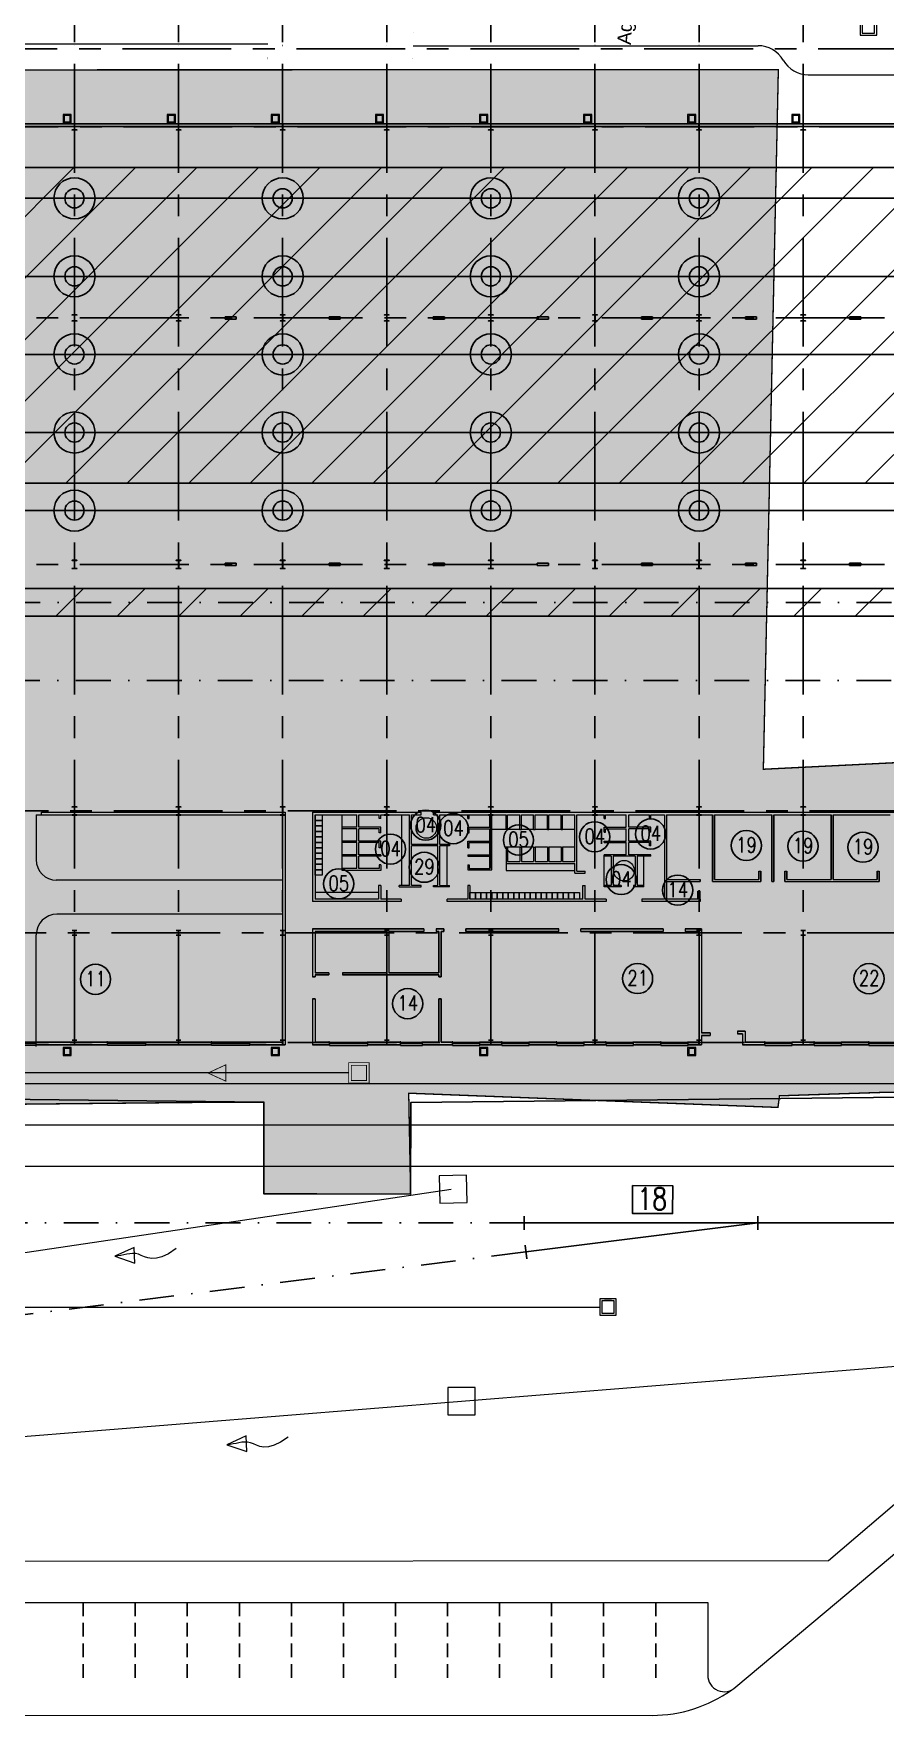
# Model space of a CAD drawing. Header units: millimetres. Extents: x -940 to 1351, y -586 to 711.
# Drawn here: x 748.2 to 810.4, y 162.2 to 285 of the extents above; entities that cross this region are included whole.
import ezdxf
from ezdxf.enums import TextEntityAlignment as Align

# ---------------------------------------------------------------- set-up
doc = ezdxf.new("R2010")
doc.units = ezdxf.units.MM
for name, pattern in [('CENTER', [50.8, 31.75, -6.35, 6.35, -6.35]), ('DASHED2', [0.375, 0.25, -0.125]), ('TRAZO_Y_PUNTO2', [12.7, 6.35, -3.175, 0, -3.175])]:
    doc.linetypes.add(name, pattern=pattern)
for name, color, linetype in [('Aisladores', 2, 'Continuous'), ('camara de inspeccion', 4, 'Continuous'), ('Cambios 1.8', 4, 'Continuous'), ('Catenaria', 2, 'Continuous'), ('CI- PARED EXISTENTE', 5, 'Continuous'), ('CI-Auxiliar1', 1, 'Continuous'), ('CI-Carpinteria Ventanas', 2, 'Continuous'), ('CI-Cotas Parciales', 2, 'Continuous'), ('CI-Mampostería', 4, 'Continuous'), ('CI-mobiliario', 1, 'Continuous'), ('CI-Pavimentos', 4, 'Continuous'), ('CI-Sanitarios', 1, 'Continuous'), ('CLOACAL PRIMARIO', 6, 'Continuous'), ('ENad-EDIFICIOS_ANDENES', 42, 'Continuous'), ('ES-Perfiles', 4, 'Continuous'), ('ES-Perfiles-g', 4, 'Continuous'), ('GE-Ejes', 1, 'CENTER'), ('GE-Simbologia', 2, 'Continuous'), ('GE-Textos', 3, 'Continuous'), ('ME- VIAS SIN CAT', 1, 'TRAZO_Y_PUNTO2'), ('ME-Vias con catenarias', 30, 'Continuous'), ('numero locales', 3, 'Continuous'), ('Scr Aguja', 1, 'Continuous')]:
    doc.layers.add(name, color=color, linetype=linetype)
for name, color, linetype, lineweight in [('CI-Circulación', 3, 'Continuous', 20), ('CI-DRENAJES ZONA VIAS', 5, 'Continuous', 9), ('CI-PLUVIALES', 3, 'Continuous', 9), ('Circulación', 253, 'Continuous', 20)]:
    doc.layers.add(name, color=color, linetype=linetype, lineweight=lineweight)
doc.styles.add('Romans', font='romans.shx', dxfattribs={"width": 0.8})
doc.styles.get("Standard").update_dxf_attribs({"font": 'arial.ttf'})

# ---------------------------------------------------------------- blocks, each defined once
blk = doc.blocks.new('CB8der')
for p, q in [((0.5, 11.2), (-0.5, 11.2)), ((0, 11.2), (0, -17.05)), ((0, 0), (-2.11, -16.92)), ((0.5, 0), (-0.5, 0)), ((-2.61, -16.86), (-1.62, -16.98)), ((0.5, -17.05), (-0.5, -17.05))]:
    blk.add_line(p, q)
blk = doc.blocks.new('p165')
at = {"layer": 'ES-Perfiles', "linetype": 'Continuous', "ltscale": 2}
for p, q in [((68067, 49178), (68880, 49178)), ((68067, 49013), (68880, 49013))]:
    blk.add_line(p, q, dxfattribs=at)
at = {"layer": 'ES-Perfiles-g'}
for p, q in [((68067, 49013), (68067, 49178)), ((68880, 49013), (68880, 49178))]:
    blk.add_line(p, q, dxfattribs=at)
blk = doc.blocks.new('v-1')
at = {"layer": 'CI-Carpinteria Ventanas', "lineweight": 5, "ltscale": 2}
for p, q in [((0.02, 0.2), (1.96, 0.2)), ((1.95, 0.18), (0.03, 0.18)), ((1.95, 0.13), (0.03, 0.13)), ((0.03, 0.09), (1.95, 0.09)), ((0.99, 0.18), (0.99, 0.09))]:
    blk.add_line(p, q, dxfattribs=at)
for points in [[(0, 0.09), (0.03, 0.09), (0.03, 0.18), (0.02, 0.18), (0.02, 0.21), (-0.03, 0.21), (-0.03, 0.2)], [(0, 0), (0, -0.04), (2, -0.04), (2, 0)], [(2, 0.09), (1.95, 0.09), (1.95, 0.18), (1.96, 0.18), (1.96, 0.21), (2.02, 0.21), (2.02, 0.2)]]:
    blk.add_lwpolyline(points, dxfattribs=at)
blk = doc.blocks.new('v-3')
at = {"layer": 'CI-Carpinteria Ventanas', "lineweight": 5, "ltscale": 2}
for p, q in [((0.02, 0.2), (2.76, 0.2)), ((2.75, 0.18), (0.03, 0.18)), ((2.75, 0.13), (0.03, 0.13)), ((0.03, 0.09), (2.75, 0.09)), ((1.39, 0.18), (1.39, 0.09))]:
    blk.add_line(p, q, dxfattribs=at)
for points in [[(0, 0.09), (0.03, 0.09), (0.03, 0.18), (0.02, 0.18), (0.02, 0.21), (-0.03, 0.21), (-0.03, 0.2)], [(0, 0), (0, -0.04), (2.8, -0.04), (2.8, 0)], [(2.8, 0.09), (2.75, 0.09), (2.75, 0.18), (2.76, 0.18), (2.76, 0.21), (2.82, 0.21), (2.82, 0.2)]]:
    blk.add_lwpolyline(points, dxfattribs=at)
blk = doc.blocks.new('v-2')
at = {"layer": 'CI-Carpinteria Ventanas', "lineweight": 5, "ltscale": 2}
for p, q in [((0.02, 0.2), (1.56, 0.2)), ((1.55, 0.18), (0.03, 0.18)), ((1.55, 0.13), (0.03, 0.13)), ((0.03, 0.09), (1.55, 0.09)), ((0.79, 0.18), (0.79, 0.09))]:
    blk.add_line(p, q, dxfattribs=at)
for points in [[(0, 0.09), (0.03, 0.09), (0.03, 0.18), (0.02, 0.18), (0.02, 0.21), (-0.03, 0.21), (-0.03, 0.2)], [(0, 0), (0, -0.04), (1.6, -0.04), (1.6, 0)], [(1.6, 0.09), (1.55, 0.09), (1.55, 0.18), (1.56, 0.18), (1.56, 0.21), (1.62, 0.21), (1.62, 0.2)]]:
    blk.add_lwpolyline(points, dxfattribs=at)
blk = doc.blocks.new('numeros locales')
at = {"layer": 'numero locales', "color": 2}
blk.add_circle((0, 0), 1.1, dxfattribs=at)
at = {"layer": 'numero locales', "style": 'Romans', "width": 0.8}
blk.add_attdef('24', text='', height=1.1, dxfattribs=at).set_placement((0.01, -0.51), align=Align.CENTER)
blk = doc.blocks.new('CAMARA DRENAJE RANURADO')
at = {"layer": 'CI-DRENAJES ZONA VIAS', "ltscale": 2}
blk.add_lwpolyline([(0, -1), (2, -1), (2, 1), (0, 1)], close=True, dxfattribs=at)
blk = doc.blocks.new('CAMARA PL')
at = {"layer": 'CI-PLUVIALES', "ltscale": 2}
for points in [[(0, -0.6), (1.2, -0.6), (1.2, 0.6), (0, 0.6)], [(0.15, -0.45), (1.05, -0.45), (1.05, 0.45), (0.15, 0.45)]]:
    blk.add_lwpolyline(points, close=True, dxfattribs=at)
blk.add_lwpolyline([(0.35, 0.6), (0.85, 0.6)], dxfattribs=at)
blk = doc.blocks.new('CAMB')
at = {"layer": 'GE-Simbologia'}
blk.add_lwpolyline([(6413053.12, 6135476.25), (6413056.05, 6135476.25), (6413056.05, 6135474.22), (6413053.12, 6135474.22)], close=True, dxfattribs=at)
at = {"layer": 'GE-Textos', "style": 'Romans', "width": 0.8}
blk.add_attdef('10', text='', height=1.6, dxfattribs=at).set_placement((6413054.56, 6135474.5), align=Align.CENTER)
blk = doc.blocks.new('A$C5B8B52F2')
at = {"layer": 'ES-Perfiles-g'}
for p, q in [((5, 175), (-175, 175)), ((-175, 169), (-175, 175)), ((-5, 169), (-175, 169)), ((-5, 169), (-5, -169)), ((5, 175), (175, 175)), ((5, 169), (5, -169)), ((175, 169), (5, 169)), ((175, 175), (175, 169)), ((-5, -169), (-175, -169)), ((-175, -169), (-175, -175)), ((-175, -175), (-5, -175)), ((-5, -175), (5, -175)), ((175, -169), (5, -169)), ((5, -175), (175, -175)), ((175, -175), (175, -169))]:
    blk.add_line(p, q, dxfattribs=at)
blk = doc.blocks.new('PERFIL 350')
at = {"layer": 'ES-Perfiles-g', "lineweight": 5, "ltscale": 2, "xscale": 0.001, "yscale": 0.001, "zscale": 0.001}
blk.add_blockref('A$C5B8B52F2', (0, 0), dxfattribs=at)
blk = doc.blocks.new('CI')
at = {"layer": 'camara de inspeccion', "ltscale": 2, "const_width": 0.06}
for points in [[(18186.18, 14483.49), (18186.18, 14482.74), (18186.93, 14482.74), (18187.68, 14482.74), (18187.68, 14483.49), (18187.68, 14484.24), (18186.93, 14484.24), (18186.18, 14484.24)], [(18186.38, 14483.49), (18186.38, 14482.94), (18186.93, 14482.94), (18187.48, 14482.94), (18187.48, 14483.49), (18187.48, 14484.04), (18186.93, 14484.04), (18186.38, 14484.04)]]:
    blk.add_lwpolyline(points, close=True, dxfattribs=at)
blk = doc.blocks.new('flechas')
at = {"layer": 'CLOACAL PRIMARIO', "lineweight": 20, "ltscale": 2, "const_width": 0.12}
blk.add_lwpolyline([(-16914.94, 3310.3), (-16917.53, 3309.1), (-16914.94, 3307.91), (-16914.94, 3310.3)], dxfattribs=at)
blk = doc.blocks.new('cat')
at = {"layer": 'Aisladores', "ltscale": 4}
for centre, radius in [((152, -10.92), 1.5), ((167.2, -10.92), 1.5), ((182.4, -10.92), 1.5), ((197.6, -10.92), 1.5), ((152, -10.92), 0.7), ((167.2, -10.92), 0.7), ((182.4, -10.92), 0.7), ((197.6, -10.92), 0.7), ((152, -16.62), 1.5), ((152, -16.62), 0.7), ((167.2, -16.62), 1.5), ((167.2, -16.62), 0.7), ((182.4, -16.62), 1.5), ((182.4, -16.62), 0.7), ((197.6, -16.62), 1.5), ((197.6, -16.62), 0.7), ((152, -22.32), 1.5), ((167.2, -22.32), 1.5), ((182.4, -22.32), 1.5), ((197.6, -22.32), 1.5), ((152, -22.32), 0.7), ((167.2, -22.32), 0.7), ((182.4, -22.32), 0.7), ((197.6, -22.32), 0.7), ((152, -28.02), 1.5), ((167.2, -28.02), 1.5), ((182.4, -28.02), 1.5), ((197.6, -28.02), 1.5), ((152, -28.02), 0.7), ((167.2, -28.02), 0.7), ((182.4, -28.02), 0.7), ((197.6, -28.02), 0.7), ((152, -33.72), 1.5), ((152, -33.72), 0.7), ((167.2, -33.72), 1.5), ((167.2, -33.72), 0.7), ((182.4, -33.72), 1.5), ((182.4, -33.72), 0.7), ((197.6, -33.72), 1.5), ((197.6, -33.72), 0.7)]:
    blk.add_circle(centre, radius, dxfattribs=at)

msp = doc.modelspace()

# ---------------------------------------------------------------- hatches: boundary and pattern name
at = {"layer": 'CI-Auxiliar1', "transparency": 33554549}
h = msp.add_hatch(dxfattribs=at)
h.set_pattern_fill('ANSI31', color=256)
h.paths.add_polyline_path([(844.565, 244.505), (604.22, 244.505), (604.22, 242.473), (844.565, 242.473)])
h.paths.add_polyline_path([(844.565, 252.182), (604.22, 252.182), (604.22, 275.23), (782.977, 275.23), (844.565, 275.23)])
at = {"layer": 'ENad-EDIFICIOS_ANDENES'}
h = msp.add_hatch(color=256, dxfattribs=at)
h.dxf.hatch_style = 1
h.set_gradient(color1=(255, 63, 0), color2=(255, 255, 0), tint=1)
h.paths.add_polyline_path([(692.452, 229.298), (692.475, 207.818), (719.648, 208.56), (719.873, 207.541), (737.828, 208.206), (738.265, 206.751), (761.521, 206.985), (765.057, 206.984), (765.05, 200.305), (775.76, 200.283), (775.623, 207.645), (802.585, 206.607), (802.692, 207.455), (810.153, 207.702), (843.333, 207.686), (843.259, 233.369), (801.517, 231.297), (802.611, 282.368), (738.161, 282.356), (738.157, 230.993)])

# ---------------------------------------------------------------- linework, layer by layer
at = {"layer": 'CI- PARED EXISTENTE', "ltscale": 2, "const_width": 0.001}
msp.add_lwpolyline([(802.527, 278.419), (802.611, 282.368), (775.903, 282.363), (776.084, 289.36), (765.375, 289.427), (765.332, 282.362), (738.161, 282.361), (738.161, 278.419)], dxfattribs=at)
at = {"layer": 'CI- PARED EXISTENTE', "ltscale": 2}
msp.add_lwpolyline([(692.472, 211.058), (692.475, 207.818), (765.057, 206.984), (765.05, 200.305), (775.76, 200.283), (775.767, 206.962), (843.333, 207.686), (843.322, 211.35)], dxfattribs=at)
at = {"layer": 'CI-Circulación', "ltscale": 2}
for p, q in [((765.342, 284.23), (598.843, 284.23)), ((775.948, 284.12), (801.139, 284.12)), ((804.798, 282.003), (847.264, 282.003)), ((827.426, 208.318), (659.598, 208.318)), ((735.024, 205.33), (826.269, 205.329)), ((759.773, 205.329), (826.269, 205.329)), ((738.024, 202.329), (831.769, 202.329)), ((759.774, 202.329), (826.269, 202.329)), ((806.262, 173.52), (831.271, 194.898)), ((806.854, 170.472), (833.201, 192.601)), ((738.524, 173.472), (806.262, 173.52)), ((603.657, 170.472), (797.457, 170.472))]:
    msp.add_line(p, q, dxfattribs=at)
for points in [[(797.457, 170.472), (797.457, 165.131)], [(797.457, 170.472), (797.457, 165.131)], [(799.508, 164.302), (806.854, 170.472)], [(799.508, 164.302), (806.854, 170.472)]]:
    msp.add_lwpolyline(points, dxfattribs=at)
msp.add_lwpolyline([(605.091, 162.225), (793.39, 162.222, 0.1556087), (799.18, 164.069), (799.18, 164.069)], format="xyb", dxfattribs=at)
msp.add_lwpolyline([(605.091, 162.225), (793.39, 162.222, 0.1556087), (799.18, 164.069), (799.18, 164.069)], format="xyb", dxfattribs=at)
for centre, radius, start, end in [((801.136, 282.003), 2.117, 29.9998, 90), ((804.803, 284.12), 2.117, 209.9998, 270.00011), ((798.658, 165.151), 1.202, 179.03894, 315)]:
    msp.add_arc(centre, radius, start, end, dxfattribs=at)
at = {"layer": 'CI-Cotas Parciales', "lineweight": 5, "ltscale": 2}
msp.add_line((791.146, 222.8), (791.146, 222.7), dxfattribs=at)
at = {"layer": 'CI-DRENAJES ZONA VIAS', "ltscale": 2}
for points in [[(699.586, 188.88), (778.718, 200.63)], [(758.634, 196.302), (758.079, 195.93), (757.608, 195.703), (757.209, 195.594), (756.871, 195.577), (756.581, 195.625), (756.328, 195.71), (756.1, 195.807), (755.886, 195.887), (755.676, 195.931), (755.466, 195.94), (755.256, 195.923), (755.045, 195.888), (754.832, 195.844), (754.616, 195.798), (754.396, 195.76), (754.17, 195.737)], [(699.728, 178.744), (819.34, 188.384)], [(766.816, 182.54), (766.261, 182.168), (765.79, 181.941), (765.391, 181.832), (765.053, 181.815), (764.763, 181.863), (764.51, 181.948), (764.282, 182.045), (764.068, 182.125), (763.858, 182.169), (763.648, 182.178), (763.438, 182.161), (763.227, 182.126), (763.014, 182.082), (762.798, 182.036), (762.578, 181.998), (762.352, 181.975)]]:
    msp.add_lwpolyline(points, dxfattribs=at)
for points in [[(754.17, 195.737), (755.632, 195.243), (755.569, 196.388)], [(762.352, 181.975), (763.814, 181.481), (763.752, 182.626)]]:
    msp.add_lwpolyline(points, close=True, dxfattribs=at)
at = {"layer": 'CI-Mampostería', "ltscale": 2}
for p, q in [((849.79, 278.419), (717.794, 278.419)), ((849.614, 278.219), (717.794, 278.219)), ((797.793, 227.958), (797.793, 223.1)), ((797.943, 227.958), (797.943, 223.25)), ((802.128, 227.958), (802.128, 223.1)), ((802.278, 227.958), (802.278, 223.1)), ((806.468, 227.958), (806.468, 223.25)), ((806.618, 227.958), (806.618, 223.25)), ((801.178, 223.85), (801.178, 223.25)), ((801.328, 223.85), (801.328, 223.1)), ((803.078, 223.85), (803.078, 223.1)), ((803.228, 223.85), (803.228, 223.25)), ((809.818, 223.85), (809.818, 223.25)), ((809.968, 223.85), (809.968, 223.1)), ((796.893, 223.25), (796.893, 223.1)), ((776.733, 219.643), (768.597, 219.643)), ((774.028, 219.443), (768.797, 219.443)), ((776.733, 219.443), (774.178, 219.443)), ((778.183, 219.643), (777.633, 219.643)), ((777.833, 219.443), (777.633, 219.443)), ((777.833, 216.443), (777.833, 219.443)), ((778.183, 219.443), (777.983, 219.443)), ((777.983, 216.143), (777.983, 219.443)), ((778.183, 219.643), (778.183, 219.443)), ((786.59, 219.643), (779.783, 219.643)), ((779.783, 219.643), (779.783, 219.443)), ((786.59, 219.443), (779.783, 219.443)), ((794.197, 219.643), (788.19, 219.643)), ((794.197, 219.443), (788.19, 219.443)), ((796.997, 219.643), (795.797, 219.643)), ((796.797, 219.443), (795.797, 219.443)), ((768.797, 216.143), (768.597, 216.143)), ((769.797, 216.443), (768.797, 216.443)), ((769.797, 216.293), (768.797, 216.293)), ((774.028, 216.443), (770.797, 216.443)), ((777.833, 216.293), (770.797, 216.293)), ((777.833, 216.443), (774.178, 216.443)), ((777.833, 216.143), (777.833, 216.293)), ((777.983, 216.143), (777.833, 216.143)), ((768.797, 214.543), (768.597, 214.543)), ((777.833, 211.379), (777.833, 214.543)), ((777.983, 214.543), (777.833, 214.543)), ((777.983, 211.379), (777.983, 214.543)), ((753.62, 211.382), (748.42, 211.382)), ((761.22, 211.382), (756.42, 211.382)), ((766.397, 211.382), (764.02, 211.382)), ((769.828, 211.379), (768.797, 211.379)), ((775.028, 211.379), (772.628, 211.379)), ((777.833, 211.379), (776.628, 211.379)), ((778.828, 211.379), (777.983, 211.379)), ((782.428, 211.379), (780.828, 211.379)), ((786.428, 211.379), (784.428, 211.379)), ((790.028, 211.379), (788.428, 211.379)), ((794.028, 211.379), (792.028, 211.379)), ((796.797, 211.379), (796.028, 211.379)), ((797.628, 212.05), (796.997, 212.05)), ((797.628, 211.85), (796.997, 211.85)), ((800.197, 212.171), (799.628, 212.171)), ((799.997, 211.971), (799.628, 211.971)), ((801.628, 211.379), (800.197, 211.379)), ((805.228, 211.379), (803.628, 211.379)), ((809.228, 211.379), (807.228, 211.379)), ((753.62, 211.182), (748.42, 211.182)), ((761.22, 211.182), (756.42, 211.182)), ((766.597, 211.182), (764.02, 211.182)), ((769.828, 211.179), (768.597, 211.179)), ((775.028, 211.179), (772.628, 211.179)), ((778.828, 211.179), (776.628, 211.179)), ((782.428, 211.179), (780.828, 211.179)), ((786.428, 211.179), (784.428, 211.179)), ((790.028, 211.179), (788.428, 211.179)), ((794.028, 211.179), (792.028, 211.179)), ((796.997, 211.179), (796.028, 211.179)), ((801.628, 211.179), (799.997, 211.179)), ((805.228, 211.179), (803.628, 211.179)), ((809.228, 211.179), (807.228, 211.179))]:
    msp.add_line(p, q, dxfattribs=at)
at = {"layer": 'CI-Mampostería'}
for p, q in [((782.977, 275.23), (604.22, 275.23)), ((844.565, 275.23), (782.977, 275.23)), ((844.565, 252.182), (604.22, 252.182)), ((844.565, 244.505), (604.22, 244.505)), ((844.565, 242.473), (604.22, 242.473))]:
    msp.add_line(p, q, dxfattribs=at)
at = {"layer": 'CI-Mampostería', "lineweight": 5, "ltscale": 2}
for p, q in [((748.82, 228.158), (766.597, 228.158)), ((748.82, 227.958), (748.82, 228.158)), ((748.82, 227.958), (766.397, 227.958)), ((766.397, 227.958), (766.397, 211.379)), ((766.597, 228.158), (766.597, 211.179)), ((768.597, 228.158), (776.526, 228.158)), ((768.597, 228.158), (768.597, 221.65)), ((768.797, 227.958), (771.826, 227.958)), ((768.797, 227.958), (768.797, 221.8)), ((771.826, 227.058), (771.826, 227.958)), ((771.976, 227.958), (773.476, 227.958)), ((771.976, 227.058), (771.976, 227.958)), ((773.476, 227.708), (773.476, 227.958)), ((773.576, 227.708), (773.476, 227.708)), ((773.576, 227.958), (775.676, 227.958)), ((773.576, 227.708), (773.576, 227.958)), ((775.676, 222.8), (775.676, 227.958)), ((775.826, 227.958), (776.526, 227.958)), ((775.826, 225.808), (775.826, 227.958)), ((776.526, 227.958), (776.526, 228.158)), ((777.426, 228.158), (849.797, 228.158)), ((777.426, 227.958), (777.426, 228.158)), ((777.426, 227.958), (777.743, 227.958)), ((777.743, 225.808), (777.743, 227.958)), ((777.893, 227.958), (782.746, 227.958)), ((777.893, 225.808), (777.893, 227.958)), ((779.943, 227.708), (779.943, 227.958)), ((779.943, 227.708), (780.043, 227.708)), ((780.043, 227.708), (780.043, 227.958)), ((781.543, 227.058), (781.543, 227.958)), ((781.693, 223.958), (781.693, 227.958)), ((782.746, 226.908), (782.746, 227.958)), ((782.846, 227.958), (783.746, 227.958)), ((782.846, 226.908), (782.846, 227.958)), ((783.746, 226.908), (783.746, 227.958)), ((783.846, 227.958), (784.746, 227.958)), ((783.846, 226.908), (783.846, 227.958)), ((784.746, 226.908), (784.746, 227.958)), ((784.846, 227.958), (785.746, 227.958)), ((784.846, 226.908), (784.846, 227.958)), ((785.746, 226.908), (785.746, 227.958)), ((785.846, 227.958), (786.746, 227.958)), ((785.846, 226.908), (785.846, 227.958)), ((786.746, 226.908), (786.746, 227.958)), ((786.846, 227.958), (787.746, 227.958)), ((786.846, 226.908), (786.846, 227.958)), ((787.746, 224.558), (787.746, 227.958)), ((787.896, 227.958), (789.896, 227.958)), ((787.896, 223.85), (787.896, 227.958)), ((789.896, 227.708), (789.896, 227.958)), ((789.896, 227.708), (789.996, 227.708)), ((789.996, 227.958), (791.496, 227.958)), ((789.996, 227.708), (789.996, 227.958)), ((791.496, 227.058), (791.496, 227.958)), ((791.696, 227.958), (793.196, 227.958)), ((791.696, 227.058), (791.696, 227.958)), ((793.196, 227.708), (793.196, 227.958)), ((793.296, 227.708), (793.196, 227.708)), ((793.296, 227.958), (794.296, 227.958)), ((793.296, 227.708), (793.296, 227.958)), ((794.296, 227.958), (794.296, 221.8)), ((794.446, 227.958), (797.793, 227.958)), ((794.446, 227.958), (794.446, 223.25)), ((797.943, 227.958), (802.128, 227.958)), ((802.278, 227.958), (806.468, 227.958)), ((806.618, 227.958), (810.768, 227.958)), ((770.776, 226.958), (770.776, 227.058)), ((771.826, 227.058), (770.776, 227.058)), ((771.826, 226.958), (770.776, 226.958)), ((770.776, 225.958), (770.776, 226.058)), ((771.826, 226.058), (770.776, 226.058)), ((771.826, 225.958), (770.776, 225.958)), ((771.826, 226.058), (771.826, 226.958)), ((771.826, 225.058), (771.826, 225.958)), ((773.576, 227.058), (771.976, 227.058)), ((771.976, 226.058), (771.976, 226.958)), ((773.476, 226.958), (771.976, 226.958)), ((773.576, 226.058), (771.976, 226.058)), ((771.976, 225.058), (771.976, 225.958)), ((773.476, 225.958), (771.976, 225.958)), ((773.476, 226.658), (773.476, 226.958)), ((773.576, 226.658), (773.476, 226.658)), ((773.476, 225.558), (773.476, 225.958)), ((773.576, 226.658), (773.576, 227.058)), ((773.576, 225.558), (773.576, 226.058)), ((779.943, 226.658), (779.943, 227.058)), ((779.943, 227.058), (781.543, 227.058)), ((779.943, 226.658), (780.043, 226.658)), ((779.943, 225.558), (779.943, 226.058)), ((779.943, 226.058), (781.543, 226.058)), ((780.043, 226.658), (780.043, 226.958)), ((780.043, 226.958), (781.543, 226.958)), ((780.043, 225.558), (780.043, 225.958)), ((780.043, 225.958), (781.543, 225.958)), ((781.543, 226.058), (781.543, 226.958)), ((781.543, 225.058), (781.543, 225.958)), ((782.846, 226.908), (782.746, 226.908)), ((783.746, 226.908), (783.846, 226.908)), ((784.746, 226.908), (784.846, 226.908)), ((785.746, 226.908), (785.846, 226.908)), ((786.746, 226.908), (786.846, 226.908)), ((789.896, 227.058), (791.496, 227.058)), ((789.896, 226.708), (789.896, 227.058)), ((789.896, 226.708), (789.996, 226.708)), ((789.896, 226.058), (791.496, 226.058)), ((789.896, 225.958), (789.896, 226.058)), ((789.896, 225.958), (791.496, 225.958)), ((789.996, 226.958), (791.496, 226.958)), ((789.996, 226.708), (789.996, 226.958)), ((791.496, 226.058), (791.496, 226.958)), ((791.496, 225.058), (791.496, 225.958)), ((793.296, 227.058), (791.696, 227.058)), ((791.696, 226.058), (791.696, 226.958)), ((793.196, 226.958), (791.696, 226.958)), ((793.296, 226.058), (791.696, 226.058)), ((791.696, 225.058), (791.696, 225.958)), ((793.196, 225.958), (791.696, 225.958)), ((793.196, 226.708), (793.196, 226.958)), ((793.296, 226.708), (793.196, 226.708)), ((793.196, 225.708), (793.196, 225.958)), ((793.296, 226.708), (793.296, 227.058)), ((793.296, 225.708), (793.296, 226.058)), ((770.776, 224.958), (770.776, 225.058)), ((771.826, 225.058), (770.776, 225.058)), ((771.826, 224.958), (770.776, 224.958)), ((771.826, 224.058), (771.826, 224.958)), ((773.576, 225.058), (771.976, 225.058)), ((771.976, 224.058), (771.976, 224.958)), ((773.576, 224.958), (771.976, 224.958)), ((773.576, 225.558), (773.476, 225.558)), ((773.576, 225.058), (773.576, 224.958)), ((777.743, 225.808), (775.826, 225.808)), ((777.743, 225.708), (775.826, 225.708)), ((775.826, 222.8), (775.826, 225.708)), ((777.743, 222.8), (777.743, 225.708)), ((778.593, 225.808), (777.893, 225.808)), ((777.893, 222.8), (777.893, 225.708)), ((778.593, 225.708), (777.893, 225.708)), ((778.593, 225.808), (778.593, 225.708)), ((779.943, 225.558), (780.043, 225.558)), ((779.943, 225.058), (781.543, 225.058)), ((779.943, 225.058), (779.943, 224.958)), ((779.943, 224.958), (781.543, 224.958)), ((781.543, 224.058), (781.543, 224.958)), ((782.746, 225.608), (782.746, 224.408)), ((782.846, 225.608), (782.746, 225.608)), ((782.846, 225.608), (782.846, 224.558)), ((783.746, 225.608), (783.746, 224.558)), ((783.746, 225.608), (783.846, 225.608)), ((783.846, 225.608), (783.846, 224.558)), ((784.746, 225.608), (784.746, 224.558)), ((784.746, 225.608), (784.846, 225.608)), ((784.846, 225.608), (784.846, 224.558)), ((785.746, 225.608), (785.746, 224.558)), ((785.746, 225.608), (785.846, 225.608)), ((785.846, 225.608), (785.846, 224.558)), ((786.746, 225.608), (786.746, 224.558)), ((786.746, 225.608), (786.846, 225.608)), ((786.846, 225.608), (786.846, 224.558)), ((791.496, 225.058), (789.896, 225.058)), ((789.896, 224.958), (789.896, 225.058)), ((790.396, 224.958), (789.896, 224.958)), ((790.396, 224.958), (790.396, 222.8)), ((792.146, 224.958), (790.546, 224.958)), ((790.546, 224.958), (790.546, 222.8)), ((793.296, 225.058), (791.696, 225.058)), ((792.146, 224.958), (792.146, 222.8)), ((793.296, 224.958), (792.296, 224.958)), ((792.296, 224.958), (792.296, 222.8)), ((793.296, 225.708), (793.196, 225.708)), ((793.296, 224.958), (793.296, 225.058)), ((770.776, 223.908), (770.776, 224.058)), ((771.826, 224.058), (770.776, 224.058)), ((773.576, 223.908), (770.776, 223.908)), ((773.476, 224.058), (771.976, 224.058)), ((773.576, 224.308), (773.476, 224.308)), ((773.476, 224.308), (773.476, 224.058)), ((773.576, 224.308), (773.576, 223.908)), ((779.943, 224.308), (780.043, 224.308)), ((779.943, 224.308), (779.943, 223.958)), ((779.943, 223.958), (781.693, 223.958)), ((780.043, 224.308), (780.043, 224.058)), ((780.043, 224.058), (781.543, 224.058)), ((782.746, 224.408), (787.746, 224.408)), ((782.846, 224.558), (783.746, 224.558)), ((783.846, 224.558), (784.746, 224.558)), ((784.846, 224.558), (785.746, 224.558)), ((785.846, 224.558), (786.746, 224.558)), ((786.846, 224.558), (787.746, 224.558)), ((787.746, 223.7), (787.746, 224.408)), ((787.746, 223.7), (788.496, 223.7)), ((787.896, 223.85), (788.496, 223.85)), ((788.496, 223.7), (788.496, 223.85)), ((801.178, 223.85), (801.328, 223.85)), ((803.078, 223.85), (803.228, 223.85)), ((809.818, 223.85), (809.968, 223.85)), ((773.576, 222.8), (773.426, 222.8)), ((773.426, 222.8), (773.426, 221.8)), ((773.576, 222.8), (773.576, 221.8)), ((775.676, 222.8), (774.926, 222.8)), ((774.926, 222.7), (774.926, 222.8)), ((774.926, 222.7), (776.526, 222.7)), ((776.526, 222.8), (775.826, 222.8)), ((776.526, 222.7), (776.526, 222.8)), ((777.426, 222.7), (777.426, 222.8)), ((777.426, 222.8), (777.743, 222.8)), ((778.593, 222.7), (777.426, 222.7)), ((777.893, 222.8), (778.593, 222.8)), ((778.593, 222.7), (778.593, 222.8)), ((780.093, 222.8), (779.943, 222.8)), ((779.943, 222.8), (779.943, 221.8)), ((780.093, 222.8), (780.093, 221.8)), ((788.346, 221.8), (788.346, 222.8)), ((788.346, 222.8), (788.496, 222.8)), ((788.496, 221.8), (788.496, 222.8)), ((790.396, 222.8), (789.896, 222.8)), ((791.146, 222.7), (789.896, 222.7)), ((791.146, 222.8), (790.546, 222.8)), ((792.146, 222.8), (792.046, 222.8)), ((792.046, 222.8), (792.046, 222.7)), ((792.796, 222.7), (792.046, 222.7)), ((792.796, 222.8), (792.296, 222.8)), ((794.446, 223.25), (796.893, 223.25)), ((794.446, 223.1), (796.893, 223.1)), ((794.446, 223.1), (794.446, 221.8)), ((796.743, 222.4), (796.893, 222.4)), ((796.743, 221.8), (796.743, 222.4)), ((796.893, 221.8), (796.893, 222.4)), ((797.793, 223.1), (801.328, 223.1)), ((797.943, 223.25), (801.178, 223.25)), ((802.128, 223.1), (802.278, 223.1)), ((803.078, 223.1), (809.968, 223.1)), ((803.228, 223.25), (806.468, 223.25)), ((806.618, 223.25), (809.818, 223.25)), ((775.076, 221.65), (768.597, 221.65)), ((773.426, 221.8), (768.797, 221.8)), ((775.076, 221.8), (773.576, 221.8)), ((775.076, 221.8), (775.076, 221.65)), ((778.443, 221.65), (778.443, 221.8)), ((779.943, 221.8), (778.443, 221.8)), ((790.046, 221.65), (778.443, 221.65)), ((788.346, 221.8), (780.093, 221.8)), ((790.046, 221.8), (788.496, 221.8)), ((790.046, 221.8), (790.046, 221.65)), ((794.296, 221.8), (792.646, 221.8)), ((792.646, 221.8), (792.646, 221.65)), ((796.893, 221.65), (792.646, 221.65)), ((796.743, 221.8), (794.446, 221.8)), ((796.893, 221.8), (796.893, 221.65)), ((768.597, 219.643), (768.597, 216.143)), ((768.797, 219.443), (768.797, 216.443)), ((774.028, 219.443), (774.028, 216.443)), ((774.178, 219.443), (774.178, 216.443)), ((776.733, 219.643), (776.733, 219.443)), ((777.633, 219.643), (777.633, 219.443)), ((786.59, 219.443), (786.59, 219.643)), ((788.19, 219.443), (788.19, 219.643)), ((794.197, 219.643), (794.197, 219.443)), ((795.797, 219.643), (795.797, 219.443)), ((796.797, 219.443), (796.797, 211.379)), ((796.997, 219.643), (796.997, 212.05)), ((768.797, 216.293), (768.797, 216.143)), ((769.797, 216.443), (769.797, 216.293)), ((770.797, 216.443), (770.797, 216.293)), ((768.597, 214.543), (768.597, 211.179)), ((768.797, 214.543), (768.797, 211.379)), ((748.42, 211.182), (748.42, 211.382)), ((753.62, 211.182), (753.62, 211.382)), ((756.42, 211.182), (756.42, 211.382)), ((761.22, 211.182), (761.22, 211.382)), ((764.02, 211.182), (764.02, 211.382)), ((769.828, 211.179), (769.828, 211.379)), ((772.628, 211.179), (772.628, 211.379)), ((775.028, 211.179), (775.028, 211.379)), ((776.628, 211.179), (776.628, 211.379)), ((778.828, 211.179), (778.828, 211.379)), ((780.828, 211.179), (780.828, 211.379)), ((782.428, 211.179), (782.428, 211.379)), ((784.428, 211.179), (784.428, 211.379)), ((786.428, 211.179), (786.428, 211.379)), ((788.428, 211.179), (788.428, 211.379)), ((790.028, 211.179), (790.028, 211.379)), ((792.028, 211.179), (792.028, 211.379)), ((794.028, 211.179), (794.028, 211.379)), ((796.028, 211.179), (796.028, 211.379)), ((796.997, 211.85), (796.997, 211.179)), ((797.628, 212.05), (797.628, 211.85)), ((799.628, 212.171), (799.628, 211.971)), ((799.997, 211.971), (799.997, 211.179)), ((800.197, 212.171), (800.197, 211.379)), ((801.628, 211.179), (801.628, 211.379)), ((803.628, 211.179), (803.628, 211.379)), ((805.228, 211.179), (805.228, 211.379)), ((807.228, 211.179), (807.228, 211.379)), ((809.228, 211.179), (809.228, 211.379))]:
    msp.add_line(p, q, dxfattribs=at)
at = {"layer": 'CI-mobiliario', "lineweight": 5, "ltscale": 2}
for points in [[(768.797, 227.958), (769.297, 227.958), (769.297, 227.558), (768.797, 227.558)], [(768.797, 227.558), (769.297, 227.558), (769.297, 227.158), (768.797, 227.158)], [(768.797, 227.158), (769.297, 227.158), (769.297, 226.758), (768.797, 226.758)], [(768.797, 226.758), (769.297, 226.758), (769.297, 226.358), (768.797, 226.358)], [(768.797, 226.358), (769.297, 226.358), (769.297, 225.958), (768.797, 225.958)], [(768.797, 225.958), (769.297, 225.958), (769.297, 225.558), (768.797, 225.558)], [(768.797, 225.558), (769.297, 225.558), (769.297, 225.158), (768.797, 225.158)], [(768.797, 225.158), (769.297, 225.158), (769.297, 224.758), (768.797, 224.758)], [(768.797, 224.758), (769.297, 224.758), (769.297, 224.358), (768.797, 224.358)], [(768.797, 224.358), (769.297, 224.358), (769.297, 223.958), (768.797, 223.958)], [(768.797, 223.958), (769.297, 223.958), (769.297, 223.558), (768.797, 223.558)], [(780.093, 221.8), (780.093, 222.3), (780.493, 222.3), (780.493, 221.8)], [(780.493, 221.8), (780.493, 222.3), (780.893, 222.3), (780.893, 221.8)], [(780.893, 221.8), (780.893, 222.3), (781.293, 222.3), (781.293, 221.8)], [(781.293, 221.8), (781.293, 222.3), (781.693, 222.3), (781.693, 221.8)], [(781.693, 221.8), (781.693, 222.3), (782.093, 222.3), (782.093, 221.8)], [(782.093, 221.8), (782.093, 222.3), (782.493, 222.3), (782.493, 221.8)], [(782.493, 221.8), (782.493, 222.3), (782.893, 222.3), (782.893, 221.8)], [(782.893, 221.8), (782.893, 222.3), (783.293, 222.3), (783.293, 221.8)], [(783.293, 221.8), (783.293, 222.3), (783.693, 222.3), (783.693, 221.8)], [(783.693, 221.8), (783.693, 222.3), (784.093, 222.3), (784.093, 221.8)], [(784.093, 221.8), (784.093, 222.3), (784.493, 222.3), (784.493, 221.8)], [(784.493, 221.8), (784.493, 222.3), (784.893, 222.3), (784.893, 221.8)], [(784.893, 221.8), (784.893, 222.3), (785.293, 222.3), (785.293, 221.8)], [(785.293, 221.8), (785.293, 222.3), (785.693, 222.3), (785.693, 221.8)], [(785.693, 221.8), (785.693, 222.3), (786.093, 222.3), (786.093, 221.8)], [(786.093, 221.8), (786.093, 222.3), (786.493, 222.3), (786.493, 221.8)], [(786.493, 221.8), (786.493, 222.3), (786.893, 222.3), (786.893, 221.8)], [(786.893, 221.8), (786.893, 222.3), (787.293, 222.3), (787.293, 221.8)], [(787.293, 221.8), (787.293, 222.3), (787.693, 222.3), (787.693, 221.8)], [(787.693, 221.8), (787.693, 222.3), (788.093, 222.3), (788.093, 221.8)]]:
    msp.add_lwpolyline(points, close=True, dxfattribs=at)
at = {"layer": 'CI-Pavimentos', "color": 3, "linetype": 'DASHED2', "ltscale": 4}
for points in [[(751.857, 170.472), (751.857, 164.472)], [(755.657, 170.472), (755.657, 164.472)], [(759.457, 170.472), (759.457, 164.472)], [(763.257, 170.472), (763.257, 164.472)], [(767.057, 170.472), (767.057, 164.472)], [(770.857, 170.472), (770.857, 164.472)], [(774.657, 170.472), (774.657, 164.472)], [(778.457, 170.472), (778.457, 164.472)], [(782.257, 170.472), (782.257, 164.472)], [(782.257, 170.472), (782.257, 164.472)], [(786.057, 170.472), (786.057, 164.472)], [(786.057, 170.472), (786.057, 164.472)], [(789.857, 170.472), (789.857, 164.472)], [(789.857, 170.472), (789.857, 164.472)], [(793.657, 170.472), (793.657, 164.472)], [(793.657, 170.472), (793.657, 164.472)]]:
    msp.add_lwpolyline(points, dxfattribs=at)
at = {"layer": 'CI-PLUVIALES', "ltscale": 2}
msp.add_lwpolyline([(566.364, 192.029), (789.569, 192.029)], dxfattribs=at)
at = {"layer": 'CI-Sanitarios', "lineweight": 5, "ltscale": 2}
for p, q in [((770.776, 227.058), (770.776, 227.958)), ((775.126, 222.8), (775.126, 227.958)), ((770.776, 226.058), (770.776, 226.958)), ((770.776, 225.058), (770.776, 225.958)), ((782.746, 226.908), (781.693, 226.908)), ((783.746, 226.908), (782.846, 226.908)), ((784.746, 226.908), (783.846, 226.908)), ((785.746, 226.908), (784.846, 226.908)), ((786.746, 226.908), (785.846, 226.908)), ((787.746, 226.908), (786.846, 226.908)), ((770.776, 224.058), (770.776, 224.958)), ((778.443, 222.8), (778.443, 225.708)), ((783.746, 225.608), (782.846, 225.608)), ((784.746, 225.608), (783.846, 225.608)), ((785.746, 225.608), (784.846, 225.608)), ((786.746, 225.608), (785.846, 225.608)), ((787.746, 225.608), (786.846, 225.608)), ((789.896, 222.7), (789.896, 224.958)), ((792.796, 222.7), (792.796, 224.958)), ((782.746, 224.408), (782.746, 223.908)), ((782.746, 223.908), (787.746, 223.908)), ((773.426, 222.3), (768.797, 222.3))]:
    msp.add_line(p, q, dxfattribs=at)
for centre in [(776.91, 227.007), (791.35, 223.891)]:
    msp.add_circle(centre, 0.75, dxfattribs=at)
at = {"layer": 'Circulación', "ltscale": 2}
for p, q in [((748.418, 227.958), (748.418, 224.698)), ((766.42, 223.199), (749.871, 223.198)), ((766.42, 220.713), (749.933, 220.713)), ((748.418, 211.05), (748.433, 219.213))]:
    msp.add_line(p, q, dxfattribs=at)
at = {"layer": 'Circulación', "lineweight": 5, "ltscale": 2}
msp.add_line((748.418, 227.958), (748.82, 227.958), dxfattribs=at)
at = {"layer": 'Circulación', "ltscale": 2}
for centre, start, end in [((749.918, 224.698), 180, 270), ((749.933, 219.213), 90, 180)]:
    msp.add_arc(centre, 1.5, start, end, dxfattribs=at)
at = {"layer": 'CLOACAL PRIMARIO', "lineweight": 5, "ltscale": 2}
msp.add_line((738.02, 209.145), (771.24, 209.145), dxfattribs=at)
at = {"layer": 'ENad-EDIFICIOS_ANDENES', "color": 1, "const_width": 0.1}
msp.add_lwpolyline([(692.452, 229.298), (692.475, 207.818), (719.648, 208.56), (719.873, 207.541), (737.828, 208.206), (738.265, 206.751), (761.521, 206.985), (765.057, 206.984), (765.05, 200.305), (775.76, 200.283), (775.623, 207.645), (802.585, 206.607), (802.692, 207.455), (810.153, 207.702), (843.333, 207.686), (843.259, 233.369), (801.517, 231.297), (802.611, 282.368), (738.161, 282.356), (738.157, 230.993), (692.452, 229.298)], dxfattribs=at)
at = {"layer": 'ES-Perfiles-g'}
for p, q in [((751.214, 284.125), (751.226, 284.125)), ((758.814, 284.125), (758.826, 284.125)), ((766.414, 284.125), (766.426, 284.125)), ((774.014, 284.125), (774.026, 284.125)), ((781.614, 284.125), (781.626, 284.125)), ((789.214, 284.125), (789.226, 284.125)), ((796.814, 284.125), (796.826, 284.125)), ((751.214, 278.425), (751.226, 278.425)), ((758.814, 278.425), (758.826, 278.425)), ((766.414, 278.425), (766.426, 278.425)), ((774.014, 278.425), (774.026, 278.425)), ((781.614, 278.425), (781.626, 278.425)), ((789.214, 278.425), (789.226, 278.425)), ((796.814, 278.425), (796.826, 278.425)), ((804.414, 278.425), (804.426, 278.425)), ((751.214, 264.475), (751.226, 264.475)), ((758.814, 264.475), (758.826, 264.475)), ((766.414, 264.475), (766.426, 264.475)), ((774.014, 264.475), (774.026, 264.475)), ((781.614, 264.475), (781.626, 264.475)), ((789.214, 264.475), (789.226, 264.475)), ((796.814, 264.475), (796.826, 264.475)), ((804.414, 264.475), (804.426, 264.475)), ((751.212, 246.55), (751.228, 246.55)), ((758.812, 246.55), (758.828, 246.55)), ((766.412, 246.55), (766.428, 246.55)), ((774.012, 246.55), (774.028, 246.55)), ((781.612, 246.55), (781.628, 246.55)), ((789.212, 246.55), (789.228, 246.55)), ((796.812, 246.55), (796.828, 246.55)), ((804.412, 246.55), (804.428, 246.55)), ((751.212, 228.55), (751.228, 228.55)), ((758.812, 228.55), (758.828, 228.55)), ((766.412, 228.55), (766.428, 228.55)), ((774.012, 228.55), (774.028, 228.55)), ((781.612, 228.55), (781.628, 228.55)), ((789.212, 228.658), (789.228, 228.658)), ((796.812, 228.55), (796.828, 228.55)), ((804.412, 228.55), (804.428, 228.55))]:
    msp.add_line(p, q, dxfattribs=at)
for points in [[(751.214, 278.419), (751.045, 278.419), (751.045, 278.425), (751.395, 278.425), (751.395, 278.419), (751.226, 278.419), (751.226, 277.982), (751.395, 277.982), (751.395, 277.975), (751.045, 277.975), (751.045, 277.982), (751.214, 277.982)], [(758.814, 278.419), (758.645, 278.419), (758.645, 278.425), (758.995, 278.425), (758.995, 278.419), (758.826, 278.419), (758.826, 277.982), (758.995, 277.982), (758.995, 277.975), (758.645, 277.975), (758.645, 277.982), (758.814, 277.982)], [(766.414, 278.419), (766.245, 278.419), (766.245, 278.425), (766.595, 278.425), (766.595, 278.419), (766.426, 278.419), (766.426, 277.982), (766.595, 277.982), (766.595, 277.975), (766.245, 277.975), (766.245, 277.982), (766.414, 277.982)], [(774.014, 278.419), (773.845, 278.419), (773.845, 278.425), (774.195, 278.425), (774.195, 278.419), (774.026, 278.419), (774.026, 277.982), (774.195, 277.982), (774.195, 277.975), (773.845, 277.975), (773.845, 277.982), (774.014, 277.982)], [(781.614, 278.419), (781.445, 278.419), (781.445, 278.425), (781.795, 278.425), (781.795, 278.419), (781.626, 278.419), (781.626, 277.982), (781.795, 277.982), (781.795, 277.975), (781.445, 277.975), (781.445, 277.982), (781.614, 277.982)], [(789.214, 278.419), (789.045, 278.419), (789.045, 278.425), (789.395, 278.425), (789.395, 278.419), (789.226, 278.419), (789.226, 277.982), (789.395, 277.982), (789.395, 277.975), (789.045, 277.975), (789.045, 277.982), (789.214, 277.982)], [(796.814, 278.419), (796.645, 278.419), (796.645, 278.425), (796.995, 278.425), (796.995, 278.419), (796.826, 278.419), (796.826, 277.982), (796.995, 277.982), (796.995, 277.975), (796.645, 277.975), (796.645, 277.982), (796.814, 277.982)], [(804.414, 278.419), (804.245, 278.419), (804.245, 278.425), (804.595, 278.425), (804.595, 278.419), (804.426, 278.419), (804.426, 277.982), (804.595, 277.982), (804.595, 277.975), (804.245, 277.975), (804.245, 277.982), (804.414, 277.982)], [(751.214, 264.469), (751.045, 264.469), (751.045, 264.475), (751.395, 264.475), (751.395, 264.469), (751.226, 264.469), (751.226, 264.032), (751.395, 264.032), (751.395, 264.025), (751.045, 264.025), (751.045, 264.032), (751.214, 264.032)], [(758.814, 264.469), (758.645, 264.469), (758.645, 264.475), (758.995, 264.475), (758.995, 264.469), (758.826, 264.469), (758.826, 264.032), (758.995, 264.032), (758.995, 264.025), (758.645, 264.025), (758.645, 264.032), (758.814, 264.032)], [(766.414, 264.469), (766.245, 264.469), (766.245, 264.475), (766.595, 264.475), (766.595, 264.469), (766.426, 264.469), (766.426, 264.032), (766.595, 264.032), (766.595, 264.025), (766.245, 264.025), (766.245, 264.032), (766.414, 264.032)], [(774.014, 264.469), (773.845, 264.469), (773.845, 264.475), (774.195, 264.475), (774.195, 264.469), (774.026, 264.469), (774.026, 264.032), (774.195, 264.032), (774.195, 264.025), (773.845, 264.025), (773.845, 264.032), (774.014, 264.032)], [(781.614, 264.469), (781.445, 264.469), (781.445, 264.475), (781.795, 264.475), (781.795, 264.469), (781.626, 264.469), (781.626, 264.032), (781.795, 264.032), (781.795, 264.025), (781.445, 264.025), (781.445, 264.032), (781.614, 264.032)], [(789.214, 264.469), (789.045, 264.469), (789.045, 264.475), (789.395, 264.475), (789.395, 264.469), (789.226, 264.469), (789.226, 264.032), (789.395, 264.032), (789.395, 264.025), (789.045, 264.025), (789.045, 264.032), (789.214, 264.032)], [(796.814, 264.469), (796.645, 264.469), (796.645, 264.475), (796.995, 264.475), (796.995, 264.469), (796.826, 264.469), (796.826, 264.032), (796.995, 264.032), (796.995, 264.025), (796.645, 264.025), (796.645, 264.032), (796.814, 264.032)], [(804.414, 264.469), (804.245, 264.469), (804.245, 264.475), (804.595, 264.475), (804.595, 264.469), (804.426, 264.469), (804.426, 264.032), (804.595, 264.032), (804.595, 264.025), (804.245, 264.025), (804.245, 264.032), (804.414, 264.032)], [(751.212, 246.543), (751.043, 246.543), (751.043, 246.55), (751.397, 246.55), (751.397, 246.543), (751.228, 246.543), (751.228, 245.958), (751.397, 245.958), (751.397, 245.95), (751.043, 245.95), (751.043, 245.958), (751.212, 245.958)], [(758.812, 246.543), (758.643, 246.543), (758.643, 246.55), (758.997, 246.55), (758.997, 246.543), (758.828, 246.543), (758.828, 245.958), (758.997, 245.958), (758.997, 245.95), (758.643, 245.95), (758.643, 245.958), (758.812, 245.958)], [(766.412, 246.543), (766.243, 246.543), (766.243, 246.55), (766.597, 246.55), (766.597, 246.543), (766.428, 246.543), (766.428, 245.958), (766.597, 245.958), (766.597, 245.95), (766.243, 245.95), (766.243, 245.958), (766.412, 245.958)], [(774.012, 246.543), (773.843, 246.543), (773.843, 246.55), (774.197, 246.55), (774.197, 246.543), (774.028, 246.543), (774.028, 245.958), (774.197, 245.958), (774.197, 245.95), (773.843, 245.95), (773.843, 245.958), (774.012, 245.958)], [(781.612, 246.543), (781.443, 246.543), (781.443, 246.55), (781.797, 246.55), (781.797, 246.543), (781.628, 246.543), (781.628, 245.958), (781.797, 245.958), (781.797, 245.95), (781.443, 245.95), (781.443, 245.958), (781.612, 245.958)], [(789.212, 246.543), (789.043, 246.543), (789.043, 246.55), (789.397, 246.55), (789.397, 246.543), (789.228, 246.543), (789.228, 245.958), (789.397, 245.958), (789.397, 245.95), (789.043, 245.95), (789.043, 245.958), (789.212, 245.958)], [(796.812, 246.543), (796.643, 246.543), (796.643, 246.55), (796.997, 246.55), (796.997, 246.543), (796.828, 246.543), (796.828, 245.958), (796.997, 245.958), (796.997, 245.95), (796.643, 245.95), (796.643, 245.958), (796.812, 245.958)], [(804.412, 246.543), (804.243, 246.543), (804.243, 246.55), (804.597, 246.55), (804.597, 246.543), (804.428, 246.543), (804.428, 245.958), (804.597, 245.958), (804.597, 245.95), (804.243, 245.95), (804.243, 245.958), (804.412, 245.958)], [(751.212, 228.543), (751.043, 228.543), (751.043, 228.55), (751.397, 228.55), (751.397, 228.543), (751.228, 228.543), (751.228, 227.958), (751.397, 227.958), (751.397, 227.95), (751.043, 227.95), (751.043, 227.958), (751.212, 227.958)], [(758.812, 228.543), (758.643, 228.543), (758.643, 228.55), (758.997, 228.55), (758.997, 228.543), (758.828, 228.543), (758.828, 227.958), (758.997, 227.958), (758.997, 227.95), (758.643, 227.95), (758.643, 227.958), (758.812, 227.958)], [(766.412, 228.543), (766.243, 228.543), (766.243, 228.55), (766.597, 228.55), (766.597, 228.543), (766.428, 228.543), (766.428, 227.958), (766.597, 227.958), (766.597, 227.95), (766.243, 227.95), (766.243, 227.958), (766.412, 227.958)], [(774.012, 228.543), (773.843, 228.543), (773.843, 228.55), (774.197, 228.55), (774.197, 228.543), (774.028, 228.543), (774.028, 227.958), (774.197, 227.958), (774.197, 227.95), (773.843, 227.95), (773.843, 227.958), (774.012, 227.958)], [(781.612, 228.543), (781.443, 228.543), (781.443, 228.55), (781.797, 228.55), (781.797, 228.543), (781.628, 228.543), (781.628, 227.958), (781.797, 227.958), (781.797, 227.95), (781.443, 227.95), (781.443, 227.958), (781.612, 227.958)], [(789.212, 228.543), (789.043, 228.543), (789.043, 228.55), (789.397, 228.55), (789.397, 228.543), (789.228, 228.543), (789.228, 227.958), (789.397, 227.958), (789.397, 227.95), (789.043, 227.95), (789.043, 227.958), (789.212, 227.958)], [(796.812, 228.543), (796.643, 228.543), (796.643, 228.55), (796.997, 228.55), (796.997, 228.543), (796.828, 228.543), (796.828, 227.958), (796.997, 227.958), (796.997, 227.95), (796.643, 227.95), (796.643, 227.958), (796.812, 227.958)], [(804.412, 228.543), (804.243, 228.543), (804.243, 228.55), (804.597, 228.55), (804.597, 228.543), (804.428, 228.543), (804.428, 227.958), (804.597, 227.958), (804.597, 227.95), (804.243, 227.95), (804.243, 227.958), (804.412, 227.958)]]:
    msp.add_lwpolyline(points, close=True, dxfattribs=at)
at = {"layer": 'GE-Ejes', "ltscale": 0.25}
for p, q in [((751.22, 211.35), (751.22, 297.296)), ((751.22, 211.35), (751.22, 297.296)), ((758.82, 211.35), (758.82, 297.296)), ((766.42, 211.35), (766.42, 297.296)), ((774.02, 211.35), (774.02, 297.296)), ((781.62, 211.35), (781.62, 297.296)), ((789.22, 211.35), (789.22, 297.296)), ((796.82, 211.35), (796.82, 297.296)), ((804.42, 211.35), (804.42, 297.296)), ((589.626, 283.9), (863.164, 283.9)), ((589.699, 278.2), (863.164, 278.2)), ((599.22, 264.25), (863.164, 264.25)), ((599.22, 246.25), (863.164, 246.25)), ((588.986, 228.25), (863.164, 228.25)), ((588.812, 219.35), (863.164, 219.35)), ((588.992, 211.35), (863.164, 211.35))]:
    msp.add_line(p, q, dxfattribs=at)
at = {"layer": 'ME- VIAS SIN CAT', "ltscale": 0.4}
for p, q in [((847.129, 243.482), (598.59, 243.482)), ((847.109, 237.782), (598.59, 237.782)), ((784.052, 198.174), (562.391, 198.174)), ((784.183, 196.059), (699.373, 185.458))]:
    msp.add_line(p, q, dxfattribs=at)
at = {"layer": 'ME-Vias con catenarias', "ltscale": 0.5}
for p, q in [((505.519, 272.982), (847.2, 272.982)), ((568.837, 267.282), (847.2, 267.282)), ((559.534, 261.582), (847.2, 261.582)), ((574.485, 255.882), (847.2, 255.882)), ((591.653, 250.182), (847.2, 250.182))]:
    msp.add_line(p, q, dxfattribs=at)

# ---------------------------------------------------------------- block references
at = {"color": 7, "xscale": 0.5, "yscale": 0.5, "zscale": 0.5}
msp.add_blockref('flechas', (9219.737, -1445.431), dxfattribs=at)
at = {"layer": 'Cambios 1.8', "xscale": -1, "rotation": 269.9999999419558}
msp.add_blockref('CB8der', (801.102, 198.174), dxfattribs=at)
at = {"layer": 'Catenaria'}
msp.add_blockref('cat', (599.22, 283.9), dxfattribs=at)
at = {"layer": 'CI-Carpinteria Ventanas', "lineweight": 5, "ltscale": 2}
for name, p in [('v-3', (745.62, 211.182)), ('v-3', (753.62, 211.182)), ('v-3', (761.22, 211.182)), ('v-3', (769.828, 211.179)), ('v-2', (775.028, 211.179)), ('v-1', (778.828, 211.179)), ('v-1', (782.428, 211.179)), ('v-1', (786.428, 211.179)), ('v-1', (790.028, 211.179)), ('v-1', (794.028, 211.179)), ('v-1', (805.228, 211.179)), ('v-1', (809.228, 211.179))]:
    msp.add_blockref(name, p, dxfattribs=at)
at = {"layer": 'CI-Carpinteria Ventanas', "lineweight": 5}
msp.add_blockref('v-1', (801.628, 211.179), dxfattribs=at)
at = {"layer": 'CI-DRENAJES ZONA VIAS'}
for p, rotation in [((779.86, 200.656), 181.3041675902002), ((780.469, 185.171), 180.000000000503)]:
    msp.add_blockref('CAMARA DRENAJE RANURADO', p, dxfattribs=dict(at, rotation=rotation))
at = {"layer": 'CI-PLUVIALES'}
for p in [(808.59, 285.491), (789.569, 192.029)]:
    msp.add_blockref('CAMARA PL', p, dxfattribs=at)
at = {"layer": 'CI-PLUVIALES', "xscale": 0.4999999999999999, "yscale": 0.4999999999999999, "zscale": 0.4999999999999999}
for p in [(750.39, 278.798), (757.99, 278.798), (765.59, 278.798), (773.19, 278.798), (780.79, 278.798), (788.39, 278.798), (795.99, 278.798), (803.59, 278.798), (750.39, 210.693), (765.59, 210.693), (780.79, 210.693), (795.99, 210.693)]:
    msp.add_blockref('CAMARA PL', p, dxfattribs=at)
at = {"layer": 'CLOACAL PRIMARIO', "color": 3}
msp.add_blockref('CI', (-17414.944, -14274.364), dxfattribs=at)
at = {"layer": 'ES-Perfiles', "linetype": 'Continuous', "xscale": 0.001, "yscale": 0.001, "zscale": 0.001}
for p in [(694.147, 215.155), (701.747, 215.155), (709.347, 215.155), (716.947, 215.155), (724.547, 215.155), (732.147, 215.155), (739.747, 215.155), (694.147, 197.155), (701.747, 197.155), (709.347, 197.155), (716.947, 197.155), (724.547, 197.155), (732.147, 197.155), (739.747, 197.155)]:
    msp.add_blockref('p165', p, dxfattribs=at)
at = {"layer": 'ES-Perfiles-g', "lineweight": 5, "ltscale": 2}
for p in [(751.22, 219.35), (758.82, 219.35), (766.42, 219.35), (774.02, 219.35), (781.62, 219.35), (796.82, 219.35), (804.42, 219.35), (751.22, 211.35), (758.82, 211.35), (766.42, 211.35), (774.02, 211.35), (781.62, 211.35), (789.22, 211.35), (796.82, 211.35), (804.42, 211.35)]:
    msp.add_blockref('PERFIL 350', p, dxfattribs=at)
at = {"layer": 'GE-Simbologia'}
ref = msp.add_blockref('CAMB', (-6434542.209, -6111901.293), dxfattribs=dict(at, rotation=359.7915328183228))
ref.add_attrib('C10', '18', dxfattribs={"layer": 'GE-Textos', "height": 1.6, "style": 'Romans', "width": 0.8}).set_placement((793.401, 199.141), align=Align.CENTER)
at = {"layer": 'numero locales'}
for p, values in [((776.861, 227.214), {'24': '04'}), ((778.881, 226.956), {'24': '04'}), ((783.634, 226.131), {'24': '05'}), ((789.203, 226.363), {'24': '04'}), ((793.288, 226.569), {'24': '04'}), ((774.291, 225.464), {'24': '04'}), ((800.273, 225.73), {'24': '19'}), ((804.412, 225.682), {'24': '19'}), ((808.789, 225.604), {'24': '19'}), ((776.76, 224.142), {'24': '29'}), ((770.512, 222.929), {'24': '05'}), ((791.134, 223.243), {'24': '04'}), ((795.264, 222.47), {'24': '14'}), ((752.755, 215.963), {'24': '11'}), ((792.334, 216.016), {'24': '21'}), ((809.232, 216.006), {'24': '22'}), ((775.547, 214.182), {'24': '14'})]:
    msp.add_blockref('numeros locales', p, dxfattribs=at).add_auto_attribs(values)

# ---------------------------------------------------------------- texts
at = {"layer": 'Scr Aguja'}
msp.add_text('Aguja', height=1, rotation=86.55051, dxfattribs=at).set_placement((791.839, 284.165))

doc.saveas('drawing.dxf')
